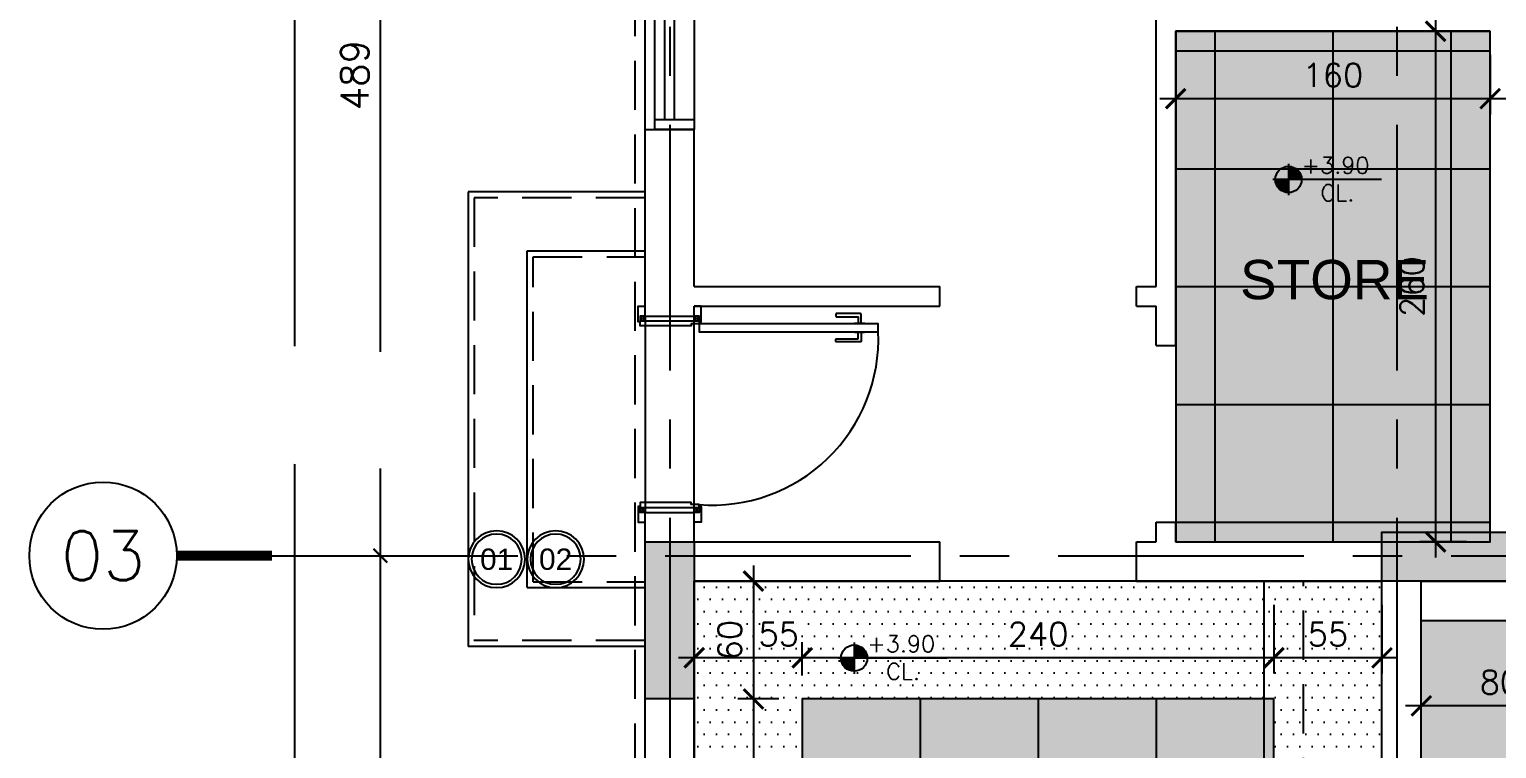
# Model space of a CAD drawing. Header units: centimetres. Extents: x -2093 to 2270, y -944 to 3084.
# Drawn here: x -2093 to -1347, y 2043 to 2409 of the extents above; entities that cross this region are included whole.
import ezdxf
from ezdxf.enums import TextEntityAlignment as Align

# ---------------------------------------------------------------- set-up
doc = ezdxf.new("R2010")
doc.units = ezdxf.units.CM
doc.header["$LTSCALE"] = 100
doc.header["$MEASUREMENT"] = 0
doc.linetypes.add('A0-01 FLOOR PLANS$0$HIDDEN', pattern=[0.375, 0.25, -0.125])
doc.linetypes.add('GRID$0$GRID$0$XREF GRID$0$GRIDS$0$CENTER', pattern=[2, 1.25, -0.25, 0.25, -0.25])
for name, color, linetype in [('A0-01 FLOOR PLANS$0$COUNTERS', 85, 'Continuous'), ('A0-01 FLOOR PLANS$0$HIDDEN -03', 8, 'A0-01 FLOOR PLANS$0$HIDDEN'), ('A0-01 FLOOR PLANS$0$LVL', 2, 'Continuous'), ('A0-01 FLOOR PLANS$0$NUMBERS', 1, 'Continuous'), ('A0-01 FLOOR PLANS$0$STAIRS', 4, 'Continuous'), ('A0-01 FLOOR PLANS$0$TEXT', 3, 'Continuous'), ('A0-01 FLOOR PLANS$0$WALL-01', 7, 'Continuous'), ('A0-01 FLOOR PLANS$0$WALL-03', 2, 'Continuous'), ('A0-01 FLOOR PLANS$0$WALL-04', 1, 'Continuous'), ('A0-01 FLOOR PLANS$0$WINDOW', 1, 'Continuous'), ('A0-01 FLOOR PLANS$0$WOODEN DOOR', 1, 'Continuous'), ('DIM IN', 1, 'Continuous'), ('FURNITURE', 111, 'Continuous'), ('GRID$0$DIM IN', 1, 'Continuous'), ('GRID$0$XREF GRID', 11, 'GRID$0$GRID$0$XREF GRID$0$GRIDS$0$CENTER'), ('HATCH', 8, 'Continuous'), ('ID_Ceiling_01', 161, 'Continuous'), ('XREF GF COL$0$COLUMN', 6, 'Continuous'), ('XREF GF COL$0$COLUMN HATCH', 201, 'Continuous')]:
    doc.layers.add(name, color=color, linetype=linetype)
doc.layers.add('LVL', color=1, linetype='Continuous', true_color=0xff0000)
doc.styles.add('02-Ground$0$ATTRIBUTE', font='ROMANS.shx')
doc.styles.add('22', font='romans.shx')
doc.styles.add('A0-01 FLOOR PLANS$0$02-Ground$0$ATTRIBUTE', font='ROMANS.shx')
doc.styles.add('A0-01 FLOOR PLANS$0$ART', font='arial.ttf')
doc.styles.add('A0-01 FLOOR PLANS$0$ART-PS-1', font='arial.ttf', dxfattribs={"height": 20})
doc.styles.add('A0-01 FLOOR PLANS$0$GRIDS$0$20', font='romans.shx')
doc.styles.add('GRID$0$GRID$0$XREF GRID$0$GRIDS$0$18', font='romans.shx', dxfattribs={"width": 0.85, "height": 15})
doc.styles.add('GRID$0$ROMANS', font='romans')
doc.styles.add('GRIDS$0$20', font='romans.shx')
doc.dimstyles.new('100', dxfattribs={"dimtxt": 12, "dimasz": 10, "dimexe": 8, "dimexo": 12, "dimgap": 6, "dimtad": 1, "dimdec": 0, "dimzin": 0, "dimdsep": 46, "dimtxsty": '22', "dimblk": 'ARCHTICK', "dimcen": 30, "dimdle": 8, "dimclrd": 1, "dimclre": 1, "dimclrt": 2, "dimadec": 0, "dimazin": 0, "dimtfac": 1, "dimtdec": 0, "dimtmove": 2, "dimatfit": 3, "dimldrblk": 'OBLIQUE', "dimfxl": 100, "dimtolj": 1, "dimtzin": 0, "dimarcsym": 0})
doc.dimstyles.new('GRID$0$AS-17-100', dxfattribs={"dimtxt": 14, "dimasz": 7, "dimexe": 10, "dimexo": 25, "dimgap": 6, "dimtad": 1, "dimtoh": 1, "dimdec": 0, "dimdsep": 46, "dimtxsty": 'GRID$0$ROMANS', "dimblk1": 'GRID$0$_ARCHTICK', "dimblk2": 'GRID$0$_ARCHTICK', "dimsah": 1, "dimcen": 25, "dimdle": 10, "dimclrd": 1, "dimclre": 1, "dimclrt": 2, "dimadec": 0, "dimazin": 0, "dimtfac": 1, "dimtdec": 0, "dimtofl": 0, "dimtmove": 2, "dimatfit": 3, "dimldrblk": 'GRID$0$_ARCHTICK', "dimfxl": 1, "dimtolj": 1, "dimtzin": 0, "dimarcsym": 0})

# ---------------------------------------------------------------- blocks, each defined once
blk = doc.blocks.new('A0-01 FLOOR PLANS$0$W06')
at = {"layer": 'A0-01 FLOOR PLANS$0$WINDOW'}
for p, q in [((-2005, 2490), (-2005, 2400)), ((-1995, 2400), (-1995, 2490)), ((-1990, 2400), (-1990, 2490)), ((-1985, 2400), (-1985, 2490))]:
    blk.add_line(p, q, dxfattribs=at)
for points in [[(-1985, 2495), (-2005, 2495), (-2005, 2490), (-1985, 2490)], [(-1985, 2400), (-2005, 2400), (-2005, 2395), (-1985, 2395)]]:
    blk.add_lwpolyline(points, close=True, dxfattribs=at)
blk = doc.blocks.new('XREF GF COL')
at = {"layer": 'XREF GF COL$0$COLUMN HATCH'}
for points in [[(-11714.7, 2153), (-11714.7, 2128), (-11634.7, 2128), (-11634.7, 2153)], [(-12064.7, 2148), (-12089.7, 2148), (-12089.7, 2068), (-12064.7, 2068)]]:
    blk.add_hatch(color=256, dxfattribs=at).paths.add_polyline_path(points)
at = {"layer": 'XREF GF COL$0$COLUMN'}
for points in [[(-11714.7, 2128), (-11714.7, 2153), (-11634.7, 2153), (-11634.7, 2128)], [(-12089.7, 2148), (-12064.7, 2148), (-12064.7, 2068), (-12089.7, 2068)]]:
    blk.add_lwpolyline(points, close=True, dxfattribs=at)
blk = doc.blocks.new('GRID$0$_ARCHTICK')
at = {"color": 0, "linetype": 'ByBlock', "const_width": 0.15}
blk.add_lwpolyline([(-0.5, -0.5), (0.5, 0.5)], dxfattribs=at)
blk = doc.blocks.new('*D2014')
at = {"layer": 'GRID$0$DIM IN', "color": 1, "lineweight": -2, "transparency": 16777216}
for p, q in [((-1914.76, 2640.32), (-1914.76, 2130.98)), ((-1912.83, 2630.32), (-1924.76, 2630.32)), ((-1909.4, 2140.98), (-1904.76, 2140.98))]:
    blk.add_line(p, q, dxfattribs=at)
at = {"layer": 'GRID$0$DIM IN', "color": 1, "lineweight": -2, "transparency": 16777216, "xscale": 7, "yscale": 7, "zscale": 7}
for p, rotation in [((-1914.76, 2630.32), 90), ((-1914.76, 2140.98), 270)]:
    blk.add_blockref('GRID$0$_ARCHTICK', p, dxfattribs=dict(at, rotation=rotation))
at = {"layer": 'GRID$0$DIM IN', "color": 2, "transparency": 16777216, "insert": (-1927.76, 2385.65), "char_height": 14, "attachment_point": 5, "rotation": 90, "style": 'GRID$0$ROMANS'}
blk.add_mtext('\\A1;489', dxfattribs=at)
blk = doc.blocks.new('*D2015')
at = {"layer": 'GRID$0$DIM IN', "color": 1, "lineweight": -2, "transparency": 16777216}
for p, q in [((-1914.76, 2150.98), (-1914.76, 1428)), ((-1909.4, 2140.98), (-1904.76, 2140.98)), ((-1909.4, 1438), (-1904.76, 1438))]:
    blk.add_line(p, q, dxfattribs=at)
at = {"layer": 'GRID$0$DIM IN', "color": 1, "lineweight": -2, "transparency": 16777216, "xscale": 7, "yscale": 7, "zscale": 7}
for p, rotation in [((-1914.76, 2140.98), 90), ((-1914.76, 1438), 270)]:
    blk.add_blockref('GRID$0$_ARCHTICK', p, dxfattribs=dict(at, rotation=rotation))
at = {"layer": 'GRID$0$DIM IN', "color": 2, "transparency": 16777216, "insert": (-1927.76, 1789.49), "char_height": 14, "attachment_point": 5, "rotation": 90, "style": 'GRID$0$ROMANS'}
blk.add_mtext('\\A1;703', dxfattribs=at)
blk = doc.blocks.new('*D2017')
at = {"layer": 'GRID$0$DIM IN', "color": 1, "lineweight": -2, "transparency": 16777216}
for p, q in [((-1958.3, 805.5), (-1958.3, 2706.16)), ((-1967.02, 2696.16), (-1948.3, 2696.16)), ((-1967.02, 815.5), (-1948.3, 815.5))]:
    blk.add_line(p, q, dxfattribs=at)
at = {"layer": 'GRID$0$DIM IN', "color": 1, "lineweight": -2, "transparency": 16777216, "xscale": 7, "yscale": 7, "zscale": 7}
for p, rotation in [((-1958.3, 2696.16), 90), ((-1958.3, 815.5), 270)]:
    blk.add_blockref('GRID$0$_ARCHTICK', p, dxfattribs=dict(at, rotation=rotation))
at = {"layer": 'GRID$0$DIM IN', "color": 2, "transparency": 16777216, "insert": (-1971.3, 1755.83), "char_height": 14, "attachment_point": 5, "rotation": 90, "style": 'GRID$0$ROMANS'}
blk.add_mtext('\\A1;1881', dxfattribs=at)
blk = doc.blocks.new('A0-01 FLOOR PLANS$0$OUT DOOR')
at = {"layer": 'A0-01 FLOOR PLANS$0$WOODEN DOOR'}
for p, q in [((-1782.5, 2265.5), (-1780, 2268)), ((-1780, 2265.5), (-1782.5, 2268)), ((-1752.5, 2265.5), (-1755, 2268)), ((-1755, 2265.5), (-1752.5, 2268)), ((-1782.5, 2170.5), (-1780, 2168)), ((-1780, 2170.5), (-1782.5, 2168)), ((-1752.5, 2170.5), (-1755, 2168)), ((-1755, 2170.5), (-1752.5, 2168))]:
    blk.add_line(p, q, dxfattribs=at)
for points in [[(-1782.5, 2265), (-1783.5, 2265), (-1783.5, 2273), (-1780, 2273)], [(-1752.5, 2265), (-1751.5, 2265), (-1751.5, 2273), (-1755, 2273)], [(-1780, 2265.5), (-1780, 2268), (-1782.5, 2268), (-1782.5, 2265.5)], [(-1752.5, 2265.5), (-1752.5, 2264), (-1756.5, 2264), (-1756.5, 2263), (-1782.5, 2263), (-1782.5, 2265.5), (-1752.5, 2265.5)], [(-1752.5, 2265.5), (-1752.5, 2268), (-1755, 2268), (-1755, 2265.5)], [(-1673.27, 2264), (-1673.27, 2264.3), (-1668.31, 2264.3), (-1668.31, 2264)], [(-1673.27, 2260.04), (-1673.27, 2259.74), (-1668.31, 2259.74), (-1668.31, 2260.04)], [(-1752.5, 2170.5), (-1752.5, 2172), (-1756.5, 2172), (-1756.5, 2173), (-1782.5, 2173), (-1782.5, 2170.5), (-1752.5, 2170.5)], [(-1782.5, 2171), (-1783.5, 2171), (-1783.5, 2163), (-1780, 2163)], [(-1780, 2170.5), (-1780, 2168), (-1782.5, 2168), (-1782.5, 2170.5)], [(-1752.5, 2171), (-1751.5, 2171), (-1751.5, 2163), (-1755, 2163)], [(-1752.5, 2170.5), (-1752.5, 2168), (-1755, 2168), (-1755, 2170.5)]]:
    blk.add_lwpolyline(points, dxfattribs=at)
blk.add_lwpolyline([(-1661.38, 2260.04), (-1661.38, 2264), (-1752.5, 2264), (-1752.5, 2260.04)], close=True, dxfattribs=at)
for points in [[(-1670, 2264.3), (-1670, 2268.75, 0.414214), (-1670.49, 2269.24), (-1682.67, 2269.24, 0.414214), (-1682.87, 2269.05), (-1682.87, 2267.86, 0.414214), (-1682.67, 2267.66), (-1671.78, 2267.66, -0.414214), (-1671.58, 2267.46), (-1671.58, 2264.3)], [(-1670, 2259.74), (-1670, 2255.29, -0.414214), (-1670.49, 2254.79), (-1682.67, 2254.79, -0.414214), (-1682.87, 2254.99), (-1682.87, 2256.18, -0.414214), (-1682.67, 2256.38), (-1671.78, 2256.38, 0.414214), (-1671.58, 2256.58), (-1671.58, 2259.74)]]:
    blk.add_lwpolyline(points, format="xyb", dxfattribs=at)
blk.add_arc((-1745.83, 2256.27), 84.53, 265.47258, 2.53113, dxfattribs=at)
blk = doc.blocks.new('A0-01 FLOOR PLANS$0$NUMBER')
at = {"layer": 'A0-01 FLOOR PLANS$0$NUMBERS'}
blk.add_circle((0, 0), 65, dxfattribs=at)
at = {"layer": 'A0-01 FLOOR PLANS$0$NUMBERS', "color": 8}
blk.add_circle((0, 0), 57.5, dxfattribs=at)
blk = doc.blocks.new('A0-01 FLOOR PLANS$0$OUTDOOR')
at = {"layer": 'A0-01 FLOOR PLANS$0$STAIRS'}
for p, q in [((-1870, 2326.19), (-1870, 2094.72)), ((-1780, 2326.19), (-1870, 2326.19)), ((-1840, 2124.72), (-1840, 2296.19)), ((-1840, 2296.19), (-1780, 2296.19)), ((-1780, 2258), (-1780, 2168)), ((-1840, 2124.72), (-1780, 2124.72)), ((-1780, 2094.72), (-1870, 2094.72))]:
    blk.add_line(p, q, dxfattribs=at)
at = {"layer": 'A0-01 FLOOR PLANS$0$STAIRS', "color": 8, "linetype": 'A0-01 FLOOR PLANS$0$HIDDEN'}
for p, q in [((-1867, 2323.19), (-1867, 2097.72)), ((-1780, 2323.19), (-1867, 2323.19)), ((-1837, 2127.72), (-1837, 2293.19)), ((-1837, 2293.19), (-1780, 2293.19)), ((-1837, 2127.72), (-1780, 2127.72)), ((-1780, 2097.72), (-1867, 2097.72))]:
    blk.add_line(p, q, dxfattribs=at)
blk = doc.blocks.new('A0-01 FLOOR PLANS$0$02-Ground$0$A$C4F2068BA')
for p, q in [((0.4, 0.637), (0.4, 0.163)), ((1.816, 0.4), (0.163, 0.4))]:
    blk.add_line(p, q)
at = {"color": 8, "const_width": 0.2}
for points in [[(0.4, 0.3, -0.414214), (0.3, 0.4, -0.414214)], [(0.4, 0.5, -0.414214), (0.5, 0.4, -0.414214)]]:
    blk.add_lwpolyline(points, format="xyb", dxfattribs=at)
blk.add_circle((0.4, 0.4), 0.2)
blk = doc.blocks.new('A0-01 FLOOR PLANS$0$02-Ground$0$123')
at = {"ltscale": 0.1}
blk.add_blockref('A0-01 FLOOR PLANS$0$02-Ground$0$A$C4F2068BA', (-0.4, -0.4), dxfattribs=at)
blk = doc.blocks.new('A0-01 FLOOR PLANS$0$02-Ground$0$LEVEL- PLAN')
at = {"layer": 'A0-01 FLOOR PLANS$0$LVL', "ltscale": 0.1}
blk.add_blockref('A0-01 FLOOR PLANS$0$02-Ground$0$123', (0, 0), dxfattribs=at)
at = {"layer": 'A0-01 FLOOR PLANS$0$LVL', "ltscale": 0.1, "style": 'A0-01 FLOOR PLANS$0$02-Ground$0$ATTRIBUTE', "width": 0.8, "flags": 4}
blk.add_attdef('%%P0.00', (0.203, 0.093), '', height=0.25, dxfattribs=at)
blk.add_attdef('LVL', text='', height=0.25, dxfattribs=at).set_placement((0.745, -0.327), align=Align.CENTER)
blk = doc.blocks.new('_ARCHTICK')
at = {"color": 0, "linetype": 'ByBlock', "const_width": 0.15}
blk.add_lwpolyline([(-0.5, -0.5), (0.5, 0.5)], dxfattribs=at)
blk = doc.blocks.new('*D29')
at = {"layer": 'DIM IN', "color": 1, "lineweight": -2, "transparency": 16777216}
for p, q in [((-1305, 2060), (-1305, 2072.53)), ((-1297, 2064.53), (-1393, 2064.53)), ((-1385, 2053.66), (-1385, 2056.53))]:
    blk.add_line(p, q, dxfattribs=at)
at = {"layer": 'DIM IN', "color": 1, "lineweight": -2, "transparency": 16777216, "xscale": 10, "yscale": 10, "zscale": 10, "rotation": 180}
blk.add_blockref('_ARCHTICK', (-1385, 2064.53), dxfattribs=at)
at = {"layer": 'DIM IN', "color": 1, "lineweight": -2, "transparency": 16777216, "xscale": 10, "yscale": 10, "zscale": 10}
blk.add_blockref('_ARCHTICK', (-1305, 2064.53), dxfattribs=at)
at = {"layer": 'DIM IN', "color": 2, "transparency": 16777216, "insert": (-1345, 2076.53), "char_height": 12, "attachment_point": 5, "style": '22'}
blk.add_mtext('\\A1;80', dxfattribs=at)
blk = doc.blocks.new('_OBLIQUE')
at = {"color": 0, "linetype": 'ByBlock'}
blk.add_line((-0.5, -0.5), (0.5, 0.5), dxfattribs=at)
blk = doc.blocks.new('*D47')
at = {"layer": 'DIM IN', "color": 1, "lineweight": -2, "transparency": 16777216}
for p, q in [((-1460, 2116), (-1460, 2080.99)), ((-1405, 2116), (-1405, 2080.99)), ((-1397, 2088.99), (-1468, 2088.99))]:
    blk.add_line(p, q, dxfattribs=at)
at = {"layer": 'DIM IN', "color": 1, "lineweight": -2, "transparency": 16777216, "xscale": 10, "yscale": 10, "zscale": 10, "rotation": 180}
blk.add_blockref('_ARCHTICK', (-1460, 2088.99), dxfattribs=at)
at = {"layer": 'DIM IN', "color": 1, "lineweight": -2, "transparency": 16777216, "xscale": 10, "yscale": 10, "zscale": 10}
blk.add_blockref('_ARCHTICK', (-1405, 2088.99), dxfattribs=at)
at = {"layer": 'DIM IN', "color": 2, "transparency": 16777216, "insert": (-1432.5, 2100.99), "char_height": 12, "attachment_point": 5, "style": '22'}
blk.add_mtext('\\A1;55', dxfattribs=at)
blk = doc.blocks.new('*D48')
at = {"layer": 'DIM IN', "color": 1, "lineweight": -2, "transparency": 16777216}
for p, q in [((-1460, 2116), (-1460, 2080.99)), ((-1700, 2080), (-1700, 2096.99)), ((-1452, 2088.99), (-1708, 2088.99))]:
    blk.add_line(p, q, dxfattribs=at)
at = {"layer": 'DIM IN', "color": 1, "lineweight": -2, "transparency": 16777216, "xscale": 10, "yscale": 10, "zscale": 10, "rotation": 180}
blk.add_blockref('_ARCHTICK', (-1700, 2088.99), dxfattribs=at)
at = {"layer": 'DIM IN', "color": 1, "lineweight": -2, "transparency": 16777216, "xscale": 10, "yscale": 10, "zscale": 10}
blk.add_blockref('_ARCHTICK', (-1460, 2088.99), dxfattribs=at)
at = {"layer": 'DIM IN', "color": 2, "transparency": 16777216, "insert": (-1580, 2100.99), "char_height": 12, "attachment_point": 5, "style": '22'}
blk.add_mtext('\\A1;240', dxfattribs=at)
blk = doc.blocks.new('*D49')
at = {"layer": 'DIM IN', "color": 1, "lineweight": -2, "transparency": 16777216}
for p, q in [((-1755, 2080), (-1755, 2096.99)), ((-1700, 2080), (-1700, 2096.99)), ((-1692, 2088.99), (-1763, 2088.99))]:
    blk.add_line(p, q, dxfattribs=at)
at = {"layer": 'DIM IN', "color": 1, "lineweight": -2, "transparency": 16777216, "xscale": 10, "yscale": 10, "zscale": 10, "rotation": 180}
blk.add_blockref('_ARCHTICK', (-1755, 2088.99), dxfattribs=at)
at = {"layer": 'DIM IN', "color": 1, "lineweight": -2, "transparency": 16777216, "xscale": 10, "yscale": 10, "zscale": 10}
blk.add_blockref('_ARCHTICK', (-1700, 2088.99), dxfattribs=at)
at = {"layer": 'DIM IN', "color": 2, "transparency": 16777216, "insert": (-1712, 2100.99), "char_height": 12, "attachment_point": 5, "style": '22'}
blk.add_mtext('\\A1;55', dxfattribs=at)
blk = doc.blocks.new('*D50')
at = {"layer": 'DIM IN', "color": 1, "lineweight": -2, "transparency": 16777216}
for p, q in [((-1724.88, 2136), (-1724.88, 2060)), ((-1743, 2128), (-1716.88, 2128)), ((-1712, 2068), (-1732.88, 2068))]:
    blk.add_line(p, q, dxfattribs=at)
at = {"layer": 'DIM IN', "color": 1, "lineweight": -2, "transparency": 16777216, "xscale": 10, "yscale": 10, "zscale": 10}
for p, rotation in [((-1724.88, 2128), 90), ((-1724.88, 2068), 270)]:
    blk.add_blockref('_ARCHTICK', p, dxfattribs=dict(at, rotation=rotation))
at = {"layer": 'DIM IN', "color": 2, "transparency": 16777216, "insert": (-1736.88, 2098), "char_height": 12, "attachment_point": 5, "rotation": 90, "style": '22'}
blk.add_mtext('\\A1;60', dxfattribs=at)
blk = doc.blocks.new('*D51')
at = {"layer": 'DIM IN', "color": 1, "lineweight": -2, "transparency": 16777216}
for p, q in [((-1724.88, 2076), (-1724.88, 1700)), ((-1712, 2068), (-1732.88, 2068)), ((-1712, 1708), (-1732.88, 1708))]:
    blk.add_line(p, q, dxfattribs=at)
at = {"layer": 'DIM IN', "color": 1, "lineweight": -2, "transparency": 16777216, "xscale": 10, "yscale": 10, "zscale": 10}
for p, rotation in [((-1724.88, 2068), 90), ((-1724.88, 1708), 270)]:
    blk.add_blockref('_ARCHTICK', p, dxfattribs=dict(at, rotation=rotation))
at = {"layer": 'DIM IN', "color": 2, "transparency": 16777216, "insert": (-1736.88, 1888), "char_height": 12, "attachment_point": 5, "rotation": 90, "style": '22'}
blk.add_mtext('\\A1;360', dxfattribs=at)
blk = doc.blocks.new('*D60')
at = {"layer": 'DIM IN', "color": 1, "lineweight": -2, "transparency": 16777216}
for p, q in [((-1510, 2396), (-1510, 2365.68)), ((-1350, 2396), (-1350, 2365.68)), ((-1342, 2373.68), (-1518, 2373.68))]:
    blk.add_line(p, q, dxfattribs=at)
at = {"layer": 'DIM IN', "color": 1, "lineweight": -2, "transparency": 16777216, "xscale": 10, "yscale": 10, "zscale": 10, "rotation": 180}
blk.add_blockref('_ARCHTICK', (-1510, 2373.68), dxfattribs=at)
at = {"layer": 'DIM IN', "color": 1, "lineweight": -2, "transparency": 16777216, "xscale": 10, "yscale": 10, "zscale": 10}
blk.add_blockref('_ARCHTICK', (-1350, 2373.68), dxfattribs=at)
at = {"layer": 'DIM IN', "color": 2, "transparency": 16777216, "insert": (-1430, 2385.68), "char_height": 12, "attachment_point": 5, "style": '22'}
blk.add_mtext('\\A1;160', dxfattribs=at)
blk = doc.blocks.new('*D61')
at = {"layer": 'DIM IN', "color": 1, "lineweight": -2, "transparency": 16777216}
for p, q in [((-1377.73, 2416), (-1377.73, 2140)), ((-1362, 2408), (-1385.73, 2408)), ((-1362, 2148), (-1385.73, 2148))]:
    blk.add_line(p, q, dxfattribs=at)
at = {"layer": 'DIM IN', "color": 1, "lineweight": -2, "transparency": 16777216, "xscale": 10, "yscale": 10, "zscale": 10}
for p, rotation in [((-1377.73, 2408), 90), ((-1377.73, 2148), 270)]:
    blk.add_blockref('_ARCHTICK', p, dxfattribs=dict(at, rotation=rotation))
at = {"layer": 'DIM IN', "color": 2, "transparency": 16777216, "insert": (-1389.73, 2278), "char_height": 12, "attachment_point": 5, "rotation": 90, "style": '22'}
blk.add_mtext('\\A1;260', dxfattribs=at)
blk = doc.blocks.new('02-Ground$0$A$C4F2068BA')
h = blk.add_hatch(color=8)
h.dxf.hatch_style = 1
h.paths.add_polyline_path([(0.4, 0.6), (0.4, 0.4), (0.6, 0.4, 0.414214)])
h = blk.add_hatch(color=8)
h.dxf.hatch_style = 1
h.paths.add_polyline_path([(0.4, 0.4), (0.2, 0.4, 0.414214), (0.4, 0.2)])
for p, q in [((0.4, 0.637), (0.4, 0.163)), ((1.816, 0.4), (0.163, 0.4))]:
    blk.add_line(p, q)
blk.add_circle((0.4, 0.4), 0.2)
blk = doc.blocks.new('02-Ground$0$123')
at = {"ltscale": 0.1}
blk.add_blockref('02-Ground$0$A$C4F2068BA', (-0.4, -0.4), dxfattribs=at)
blk = doc.blocks.new('02-Ground$0$LEVEL- PLAN')
at = {"ltscale": 0.1}
blk.add_blockref('02-Ground$0$123', (0, 0), dxfattribs=at)
at = {"ltscale": 0.1, "style": '02-Ground$0$ATTRIBUTE', "width": 0.8, "flags": 4}
blk.add_attdef('%%P0.00', (0.203, 0.093), '', height=0.25, dxfattribs=at)
blk.add_attdef('LVL', text='', height=0.25, dxfattribs=at).set_placement((0.745, -0.327), align=Align.CENTER)
blk = doc.blocks.new('GRID')
at = {"layer": 'GRID$0$XREF GRID'}
for p, q in [((-1767.5, 2960.33, 0), (-1767.5, 522.76)), ((-1397.5, 2960.33, 0), (-1397.5, 522.76, 0)), ((-1969.8, 2140.98), (-230.24, 2140.98))]:
    blk.add_line(p, q, dxfattribs=at)
at = {"layer": 'GRID$0$XREF GRID', "color": 3, "linetype": 'Continuous', "const_width": 5}
blk.add_lwpolyline([(-1969.8, 2140.98), (-2018.36, 2140.98)], dxfattribs=at)
at = {"layer": 'GRID$0$XREF GRID', "color": 3, "linetype": 'Continuous'}
blk.add_circle((-2055.86, 2140.98), 37.5, dxfattribs=at)
at = {"layer": 'GRID$0$XREF GRID', "color": 4, "linetype": 'Continuous', "style": 'GRID$0$GRID$0$XREF GRID$0$GRIDS$0$18'}
blk.add_text('03', height=25, dxfattribs=at).set_placement((-2055.86, 2140.98), align=Align.MIDDLE)
at = {"layer": 'GRID$0$DIM IN'}
for base, p1, p2, picture, middle in [((-1958.3, 2696.16), (-1992.02, 815.5), (-1992.02, 2696.16), '*D2017', (-1971.3, 1755.83)), ((-1914.76, 2140.98), (-1887.83, 2630.32), (-1934.4, 2140.98), '*D2014', (-1927.76, 2385.65)), ((-1914.76, 1438), (-1934.4, 2140.98), (-1934.4, 1438), '*D2015', (-1927.76, 1789.49))]:
    dim = blk.add_linear_dim(base=base, p1=p1, p2=p2, angle=90, dimstyle='GRID$0$AS-17-100', dxfattribs=at)
    dim.commit()
    dim.dimension.update_dxf_attribs({"geometry": picture, "text_midpoint": middle})
blk = doc.blocks.new('A0-01 FLOOR PLANS')
at = {"layer": 'A0-01 FLOOR PLANS$0$COUNTERS'}
blk.add_line((-1465, 1768), (-1465, 2128), dxfattribs=at)
at = {"layer": 'A0-01 FLOOR PLANS$0$COUNTERS', "linetype": 'A0-01 FLOOR PLANS$0$HIDDEN'}
blk.add_line((-1445, 2013), (-1445, 2128), dxfattribs=at)
at = {"layer": 'A0-01 FLOOR PLANS$0$HIDDEN -03'}
blk.add_line((-1785, 793), (-1785, 2713), dxfattribs=at)
at = {"layer": 'A0-01 FLOOR PLANS$0$WALL-01'}
for p, q in [((-1520, 2278), (-1520, 2513)), ((-1510, 2247.98), (-1510, 2408)), ((-1510, 2408), (-1350, 2408)), ((-1350, 2148), (-1350, 2408)), ((-1780, 2358), (-1755, 2358)), ((-1780, 2263), (-1780, 2358)), ((-1755, 2278), (-1755, 2358)), ((-1755, 2278), (-1629.98, 2278)), ((-1629.98, 2268), (-1629.98, 2278)), ((-1530, 2268), (-1530, 2278)), ((-1530, 2278), (-1520, 2278)), ((-1780, 2263), (-1755, 2263)), ((-1755, 2268), (-1629.98, 2268)), ((-1755, 2263), (-1755, 2268)), ((-1530, 2268), (-1520, 2268)), ((-1520, 2247.98), (-1520, 2268)), ((-1520, 2247.98), (-1510, 2247.98)), ((-1780, 1978), (-1780, 2163)), ((-1780, 2163), (-1755, 2163)), ((-1755, 2148), (-1755, 2163)), ((-1520, 2148), (-1520, 2158)), ((-1520, 2158), (-1510, 2158)), ((-1510, 2148), (-1510, 2158)), ((-1755, 2148), (-1629.98, 2148)), ((-1629.98, 2128), (-1629.98, 2148)), ((-1530, 2128), (-1530, 2148)), ((-1530, 2148), (-1520, 2148)), ((-1510, 2148), (-1350, 2148)), ((-1755, 2128), (-1629.98, 2128)), ((-1755, 1978), (-1755, 2128)), ((-1530, 2128), (-1405, 2128)), ((-1405, 1648), (-1405, 2128)), ((-1385, 2128), (-1325, 2128)), ((-1385, 1608), (-1385, 2128))]:
    blk.add_line(p, q, dxfattribs=at)
at = {"layer": 'A0-01 FLOOR PLANS$0$WALL-03'}
blk.add_line((-1780, 2358), (-1780, 2458), dxfattribs=at)
at = {"layer": 'A0-01 FLOOR PLANS$0$WALL-04'}
for p, q in [((-1780, 2263), (-1780, 2163)), ((-1755, 2163), (-1755, 2263))]:
    blk.add_line(p, q, dxfattribs=at)
at = {"layer": 'A0-01 FLOOR PLANS$0$LVL'}
ref = blk.add_blockref('A0-01 FLOOR PLANS$0$02-Ground$0$LEVEL- PLAN', (-1980.77, 2217.01), dxfattribs=dict(at, xscale=47.80922768457422, yscale=47.80922768457422, zscale=47.80922768457422, rotation=359.9470003599919))
ref.add_attrib('%%P0.00', '+30.0', (-1971.07, 2221.43), dxfattribs={"layer": '0', "ltscale": 0.1, "height": 11.952, "rotation": 359.947, "style": 'A0-01 FLOOR PLANS$0$GRIDS$0$20'})
ref.add_attrib('LVL', 'FFL.', dxfattribs={"layer": '0', "ltscale": 0.1, "height": 11.952, "rotation": 359.947, "style": 'A0-01 FLOOR PLANS$0$GRIDS$0$20'}).set_placement((-1945.16, 2201.34), align=Align.CENTER)
at = {"layer": 'A0-01 FLOOR PLANS$0$NUMBERS', "xscale": -0.2224697851507073, "yscale": 0.2224697851507073, "zscale": 0.2780872314370521, "rotation": 90}
for p in [(-1855.54, 2139.18), (-1825.54, 2139.18)]:
    blk.add_blockref('A0-01 FLOOR PLANS$0$NUMBER', p, dxfattribs=at)
at = {"layer": 'A0-01 FLOOR PLANS$0$STAIRS'}
blk.add_blockref('A0-01 FLOOR PLANS$0$OUTDOOR', (0, 0), dxfattribs=at)
at = {"layer": 'A0-01 FLOOR PLANS$0$WALL-01'}
blk.add_blockref('GRID', (0, 0), dxfattribs=at)
at = {"layer": 'A0-01 FLOOR PLANS$0$WINDOW'}
blk.add_blockref('XREF GF COL', (10309.7, 0), dxfattribs=at)
at = {"layer": 'A0-01 FLOOR PLANS$0$WINDOW', "xscale": -1}
blk.add_blockref('A0-01 FLOOR PLANS$0$W06', (-3760, -37), dxfattribs=at)
at = {"layer": 'A0-01 FLOOR PLANS$0$WOODEN DOOR'}
blk.add_blockref('A0-01 FLOOR PLANS$0$OUT DOOR', (0, -5), dxfattribs=at)
at = {"layer": 'A0-01 FLOOR PLANS$0$TEXT', "style": 'A0-01 FLOOR PLANS$0$ART-PS-1'}
blk.add_text('STORE', height=20, dxfattribs=at).set_placement((-1477.25, 2271.57))
at = {"layer": 'A0-01 FLOOR PLANS$0$TEXT', "style": 'A0-01 FLOOR PLANS$0$ART'}
for s, p in [('01', (-1855.54, 2139.18)), ('02', (-1825.54, 2139.18))]:
    blk.add_text(s, height=10.863, dxfattribs=at).set_placement(p, align=Align.MIDDLE_CENTER)

msp = doc.modelspace()

# ---------------------------------------------------------------- hatches: boundary and pattern name
at = {"layer": 'HATCH'}
h = msp.add_hatch(color=8, dxfattribs=at)
h.dxf.hatch_style = 1
h.paths.add_polyline_path([(-1350, 2408), (-1510, 2408), (-1510, 2148), (-1350, 2148)])
h = msp.add_hatch(dxfattribs=at)
h.set_pattern_fill('DOTS', color=2, scale=100)
h.paths.add_polyline_path([(-1460, 2068), (-1700, 2068), (-1700, 1708), (-1460, 1708)], flags=16)
h.paths.add_polyline_path([(-1405, 2128), (-1755, 2128), (-1755, 1648), (-1405, 1648)])
h = msp.add_hatch(dxfattribs=at)
h.set_pattern_fill('DOTS', color=2, scale=100)
h.paths.add_polyline_path([(-980, 2108), (-980, 1088), (-1385, 1088), (-1385, 848), (-1755, 848), (-1755, 1428), (-1385, 1428), (-1385, 2108)])
h.paths.add_polyline_path([(-1675, 1348), (-1465, 1348), (-1465, 928), (-1675, 928)], flags=16)
h.paths.add_polyline_path([(-1060, 1428), (-1305, 1428), (-1305, 1168), (-1060, 1168)], flags=16)
h.paths.add_polyline_path([(-1060, 1608), (-1305, 1608), (-1305, 2028), (-1060, 2028)], flags=16)
h = msp.add_hatch(color=8, dxfattribs=at)
h.dxf.hatch_style = 1
h.paths.add_polyline_path([(-1460, 2068), (-1700, 2068), (-1700, 1708), (-1460, 1708)])

# ---------------------------------------------------------------- linework, layer by layer
at = {"layer": 'ID_Ceiling_01'}
for p, q in [((-1490, 2408), (-1490, 2148)), ((-1430, 2408), (-1430, 2148)), ((-1370, 2408), (-1370, 2148)), ((-1510, 2398), (-1350, 2398)), ((-1510, 2338), (-1350, 2338)), ((-1510, 2278), (-1350, 2278)), ((-1510, 2218), (-1350, 2218)), ((-1510, 2158), (-1350, 2158)), ((-1640, 2068), (-1640, 1708)), ((-1580, 2068), (-1580, 1708)), ((-1520, 2068), (-1520, 1708))]:
    msp.add_line(p, q, dxfattribs=at)
for points in [[(-1350, 2408), (-1510, 2408), (-1510, 2148), (-1350, 2148)], [(-1405, 2128), (-1755, 2128), (-1755, 1648), (-1405, 1648)], [(-980, 2108), (-980, 1088), (-1385, 1088), (-1385, 848), (-1755, 848), (-1755, 1428), (-1385, 1428), (-1385, 2108)], [(-1460, 2068), (-1700, 2068), (-1700, 1708), (-1460, 1708)]]:
    msp.add_lwpolyline(points, close=True, dxfattribs=at)

# ---------------------------------------------------------------- block references
at = {"layer": 'FURNITURE'}
msp.add_blockref('A0-01 FLOOR PLANS', (0, 0), dxfattribs=at)
at = {"layer": 'LVL'}
ref = msp.add_blockref('02-Ground$0$LEVEL- PLAN', (-1452.6, 2332.54), dxfattribs=dict(at, xscale=33.46645937920196, yscale=33.46645937920196, zscale=33.46645937920196, rotation=359.9470003599918))
ref.add_attrib('%%P0.00', '+3.90', (-1445.81, 2335.63), dxfattribs={"layer": '0', "ltscale": 0.1, "height": 8.367, "rotation": 359.947, "style": 'GRIDS$0$20'})
ref.add_attrib('LVL', 'CL.', dxfattribs={"layer": '0', "ltscale": 0.1, "height": 8.367, "rotation": 359.947, "style": 'GRIDS$0$20'}).set_placement((-1427.67, 2321.57), align=Align.CENTER)
ref = msp.add_blockref('02-Ground$0$LEVEL- PLAN', (-1673.62, 2088.81), dxfattribs=dict(at, xscale=33.46645937920196, yscale=33.46645937920196, zscale=33.46645937920196, rotation=359.9470003599918))
ref.add_attrib('%%P0.00', '+3.90', (-1666.83, 2091.91), dxfattribs={"layer": '0', "ltscale": 0.1, "height": 8.367, "rotation": 359.947, "style": 'GRIDS$0$20'})
ref.add_attrib('LVL', 'CL.', dxfattribs={"layer": '0', "ltscale": 0.1, "height": 8.367, "rotation": 359.947, "style": 'GRIDS$0$20'}).set_placement((-1648.7, 2077.84), align=Align.CENTER)

# ---------------------------------------------------------------- dimensions: what is measured, and where the dimension line sits
at = {"layer": 'DIM IN'}
for base, p1, p2, picture, middle in [((-1377.73, 2148), (-1350, 2408), (-1350, 2148), '*D61', (-1389.73, 2278)), ((-1724.88, 2068), (-1755, 2128), (-1700, 2068), '*D50', (-1736.88, 2098)), ((-1724.88, 1708), (-1700, 2068), (-1700, 1708), '*D51', (-1736.88, 1888))]:
    dim = msp.add_linear_dim(base=base, p1=p1, p2=p2, angle=90, dimstyle='100', override={"dimfxl": 0.075}, dxfattribs=at)
    dim.commit()
    dim.dimension.update_dxf_attribs({"geometry": picture, "text_midpoint": middle})
for base, p1, p2, picture, middle in [((-1510, 2373.68), (-1350, 2408), (-1510, 2408), '*D60', (-1430, 2385.68)), ((-1700, 2088.99), (-1460, 2128), (-1700, 2068), '*D48', (-1580, 2100.99)), ((-1460, 2088.99), (-1405, 2128), (-1460, 2128), '*D47', (-1432.5, 2100.99)), ((-1385, 2064.53), (-1305, 2048), (-1385, 2065.66), '*D29', (-1345, 2076.53))]:
    dim = msp.add_linear_dim(base=base, p1=p1, p2=p2, dimstyle='100', override={"dimfxl": 0.075}, dxfattribs=at)
    dim.commit()
    dim.dimension.update_dxf_attribs({"geometry": picture, "text_midpoint": middle})
dim = msp.add_linear_dim(base=(-1755, 2088.99), p1=(-1700, 2068), p2=(-1755, 2068), dimstyle='100', override={"dimfxl": 0.075}, dxfattribs=at)
dim.commit()
dim.dimension.update_dxf_attribs({"geometry": '*D49', "text_midpoint": (-1712, 2100.99), "dimtype": 160})

# ---------------------------------------------------------------- next in the draw order: wipeouts: each hides what was drawn before it
msp.add_wipeout([(-1998.57, 2250.21), (-1896.57, 2243.56), (-1902.66, 2184.84), (-2009.66, 2190.38)]).dxf.layer = 'DIM IN'

doc.saveas('drawing.dxf')
